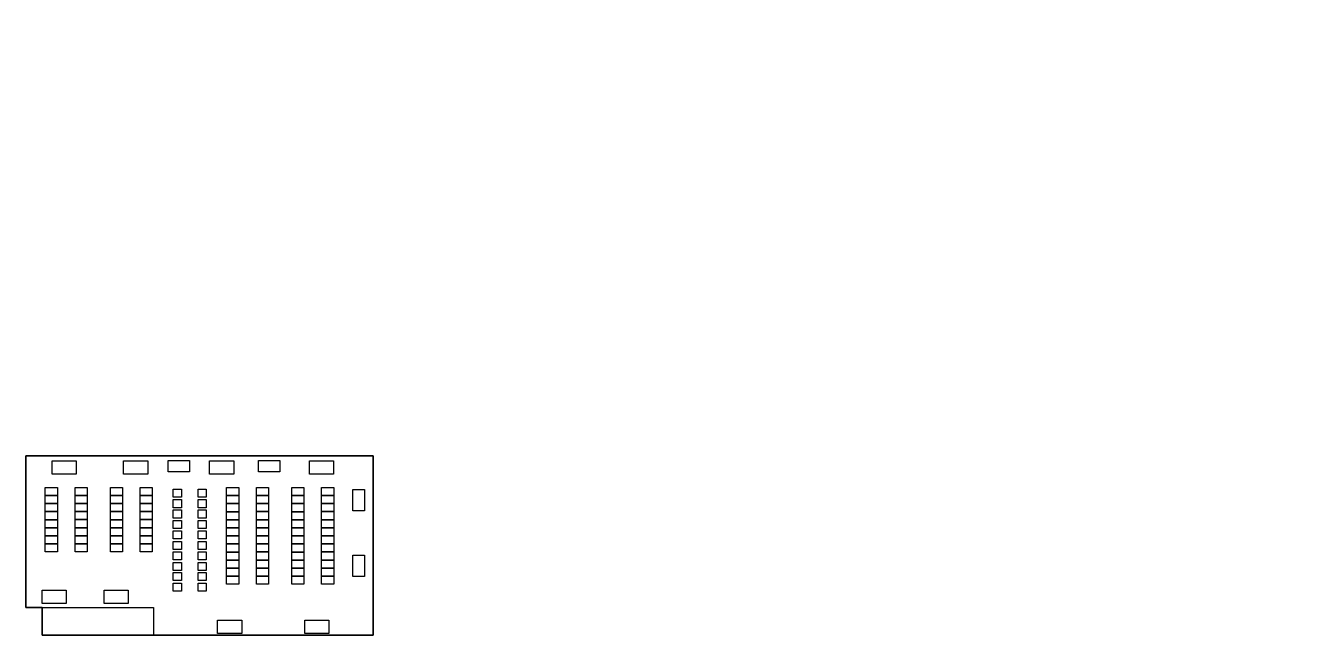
# Model space of a CAD drawing. Header units: centimetres. Extents: x 109 to 95784, y 726 to 46074.
import ezdxf

# ---------------------------------------------------------------- set-up
doc = ezdxf.new("R2010")
doc.units = ezdxf.units.CM
for name, color, linetype, true_color in [('pm10p', 7, 'Continuous', 0xffffff), ('twaver.idc.airCondition', 7, 'Continuous', 0xffffff), ('twaver.idc.door', 7, 'Continuous', 0xffffff), ('twaver.idc.floor', 7, 'Continuous', 0xffffff), ('twaver.idc.innerWall', 7, 'Continuous', 0xffffff), ('twaver.idc.rack42', 7, 'Continuous', 0xffffff), ('twaver.idc.ups', 7, 'Continuous', 0xffffff), ('twaver.idc.wall', 7, 'Continuous', 0xffffff)]:
    doc.layers.add(name, color=color, linetype=linetype, true_color=true_color)

# ---------------------------------------------------------------- blocks, each defined once
blk = doc.blocks.new('za1')
at = {"layer": 'twaver.idc.rack42', "color": 1}
blk.add_lwpolyline([(-900, 500), (900, 500), (900, -500), (-900, -500)], close=True, dxfattribs=at)
blk = doc.blocks.new('za2')
at = {"layer": 'twaver.idc.ups', "color": 6}
blk.add_lwpolyline([(-795, 431), (795, 431), (795, -431), (-795, -431)], close=True, dxfattribs=at)
blk = doc.blocks.new('za3')
at = {"layer": 'twaver.idc.rack42', "color": 2}
blk.add_lwpolyline([(300, 450), (300, -450), (-300, -450), (-300, 450)], close=True, dxfattribs=at)
blk = doc.blocks.new('za4')
at = {"layer": 'twaver.idc.rack42', "color": 2}
blk.add_lwpolyline([(-300, 300), (300, 300), (300, -300), (-300, -300)], close=True, dxfattribs=at)

msp = doc.modelspace()

# ---------------------------------------------------------------- hatches: boundary and pattern name
at = {"layer": 'pm10p', "true_color": 0x848484}
h = msp.add_hatch(color=252, dxfattribs=at)
h.paths.add_polyline_path([(70482, 43567), (70812, 44473)], flags=0)
h.paths.add_polyline_path([(66082, 45168), (66412, 46074)], flags=0)
h = msp.add_hatch(color=252, dxfattribs=at)
h.paths.add_polyline_path([(66132, 44896), (65561, 45115)], flags=0)
h.paths.add_polyline_path([(64576, 40833), (64005, 41052)], flags=0)
h = msp.add_hatch(color=252, dxfattribs=at)
h.paths.add_polyline_path([(65508, 43165), (65311, 42586)], flags=0)
h.paths.add_polyline_path([(69686, 41745), (69489, 41166)], flags=0)
h = msp.add_hatch(color=252, dxfattribs=at)
h.paths.add_polyline_path([(73249, 39470), (73751, 39122)], flags=0)
h.paths.add_polyline_path([(76107, 43595), (76610, 43247)], flags=0)
h = msp.add_hatch(color=252, dxfattribs=at)
h.paths.add_polyline_path([(66070, 41913), (65415, 42164)], flags=0)
h.paths.add_polyline_path([(65537, 40523), (64882, 40774)], flags=0)
h = msp.add_hatch(color=252, dxfattribs=at)
h.paths.add_polyline_path([(90337, 36926), (91048, 36925)], flags=0)
h.paths.add_polyline_path([(90341, 39926), (91052, 39925)], flags=0)
h = msp.add_hatch(color=252, dxfattribs=at)
h.paths.add_polyline_path([(93861, 29100), (94573, 29100)], flags=0)
h.paths.add_polyline_path([(93861, 40100), (94573, 40100)], flags=0)
h.paths.add_polyline_path([(95784, 34600), (94284, 34600)], flags=0)
h = msp.add_hatch(color=252, dxfattribs=at)
h.paths.add_polyline_path([(72040, 37736), (71465, 37945)], flags=0)
h.paths.add_polyline_path([(70050, 32269), (69476, 32479)], flags=0)
h = msp.add_hatch(color=252, dxfattribs=at)
h.paths.add_polyline_path([(84796, 36627), (84184, 36627)], flags=0)
h.paths.add_polyline_path([(84796, 32127), (84184, 32127)], flags=0)
h = msp.add_hatch(color=252, dxfattribs=at)
h.paths.add_polyline_path([(89830, 36627), (89219, 36627)], flags=0)
h.paths.add_polyline_path([(89830, 35327), (89219, 35327)], flags=0)
h = msp.add_hatch(color=252, dxfattribs=at)
h.paths.add_polyline_path([(63022, 35807), (62813, 35233)], flags=0)
h.paths.add_polyline_path([(65756, 34812), (65547, 34237)], flags=0)
h = msp.add_hatch(color=252, dxfattribs=at)
h.paths.add_polyline_path([(66280, 34580), (66071, 34005)], flags=0)
h.paths.add_polyline_path([(69156, 33534), (68947, 32959)], flags=0)
h = msp.add_hatch(color=252, dxfattribs=at)
h.paths.add_polyline_path([(85407, 34901), (85407, 34339)], flags=0)
h.paths.add_polyline_path([(88007, 34901), (88007, 34339)], flags=0)
h = msp.add_hatch(color=252, dxfattribs=at)
h.paths.add_polyline_path([(90720, 34901), (90711, 34339)], flags=0)
h.paths.add_polyline_path([(93270, 34858), (93261, 34297)], flags=0)
h = msp.add_hatch(color=252, dxfattribs=at)
h.paths.add_polyline_path([(89930, 33727), (89319, 33727)], flags=0)
h.paths.add_polyline_path([(89930, 32177), (89319, 32177)], flags=0)
h = msp.add_hatch(color=252, dxfattribs=at)
h.paths.add_polyline_path([(85330, 32127), (84719, 32127)], flags=0)
h.paths.add_polyline_path([(85330, 30827), (84719, 30827)], flags=0)
h = msp.add_hatch(color=252, dxfattribs=at)
h.paths.add_polyline_path([(85207, 31901), (85207, 31339)], flags=0)
h.paths.add_polyline_path([(93507, 31901), (93507, 31339)], flags=0)
h = msp.add_hatch(color=252, dxfattribs=at)
h.paths.add_polyline_path([(86869, 30263), (86869, 29652)], flags=0)
h.paths.add_polyline_path([(90197, 30263), (90197, 29652)], flags=0)
h = msp.add_hatch(color=252, dxfattribs=at)
h.paths.add_polyline_path([(90469, 30263), (90469, 29652)], flags=0)
h.paths.add_polyline_path([(93439, 30263), (93439, 29652)], flags=0)
h = msp.add_hatch(color=252, dxfattribs=at)
h.paths.add_polyline_path([(77507, 28957), (77507, 28339)], flags=0)
h.paths.add_polyline_path([(93984, 28957), (93984, 28339)], flags=0)
h.paths.add_polyline_path([(85746, 27133), (85746, 28533)], flags=0)

# ---------------------------------------------------------------- linework, layer by layer
at = {"layer": 'twaver.idc.airCondition', "color": 1}
for points in [[(2067, 13713), (3867, 13713), (3867, 12713), (2067, 12713)], [(7397, 13713), (9197, 13713), (9197, 12713), (7397, 12713)], [(13788, 13713), (15588, 13713), (15588, 12713), (13788, 12713)], [(21220, 13713), (23020, 13713), (23020, 12713), (21220, 12713)]]:
    msp.add_lwpolyline(points, close=True, dxfattribs=at)
at = {"layer": 'twaver.idc.door', "color": 5}
for p, q in [((1335, 2693), (1335, 848)), ((9622, 2693), (9622, 848))]:
    msp.add_line(p, q, dxfattribs=at)
at = {"layer": 'twaver.idc.floor', "color": 2}
msp.add_lwpolyline([(1335, 726), (25978, 726), (25978, 14083), (109, 14083), (109, 2802), (1335, 2802), (1335, 726)], dxfattribs=at)
at = {"layer": 'twaver.idc.innerWall', "color": 1}
msp.add_lwpolyline([(1335, 2802), (9622, 2802), (9622, 726)], dxfattribs=at)
at = {"layer": 'twaver.idc.ups', "color": 6}
for points in [[(10719, 13739), (12310, 13739), (12310, 12876), (10719, 12876)], [(17440, 13739), (19031, 13739), (19031, 12876), (17440, 12876)]]:
    msp.add_lwpolyline(points, close=True, dxfattribs=at)
at = {"layer": 'twaver.idc.wall', "color": 1}
msp.add_lwpolyline([(109, 2802), (109, 14083), (25978, 14083), (25978, 726), (1335, 726), (1335, 2802), (109, 2802)], dxfattribs=at)

# ---------------------------------------------------------------- block references
at = {"layer": 'twaver.idc.airCondition', "color": 1, "rotation": 180}
for p in [(2221, 3594), (6844, 3594), (15285, 1358), (21770, 1358)]:
    msp.add_blockref('za1', p, dxfattribs=at)
at = {"layer": 'twaver.idc.rack42', "color": 3}
for p, rotation in [((2016, 11427), 90), ((4237, 11430), 270), ((6861, 11427), 90), ((9082, 11430), 270), ((15513, 11421), 90), ((17734, 11424), 270), ((20358, 11421), 90), ((22579, 11424), 270), ((2016, 10827), 90), ((2016, 10227), 90), ((4237, 10830), 270), ((4237, 10230), 270), ((6861, 10827), 90), ((6861, 10227), 90), ((9082, 10830), 270), ((9082, 10230), 270), ((15513, 10821), 90), ((17734, 10824), 270), ((20358, 10821), 90), ((22579, 10824), 270), ((2016, 9627), 90), ((4237, 9630), 270), ((6861, 9627), 90), ((9082, 9630), 270), ((15513, 10221), 90), ((15513, 9621), 90), ((17734, 10224), 270), ((17734, 9624), 270), ((20358, 10221), 90), ((20358, 9621), 90), ((22579, 10224), 270), ((22579, 9624), 270), ((2016, 9027), 90), ((2016, 8427), 90), ((4237, 9030), 270), ((4237, 8430), 270), ((6861, 9027), 90), ((6861, 8427), 90), ((9082, 9030), 270), ((9082, 8430), 270), ((15513, 9021), 90), ((15513, 8421), 90), ((17734, 9024), 270), ((17734, 8424), 270), ((20358, 9021), 90), ((20358, 8421), 90), ((22579, 9024), 270), ((22579, 8424), 270), ((2016, 7827), 90), ((4237, 7830), 270), ((6861, 7827), 90), ((9082, 7830), 270), ((15513, 7821), 90), ((17734, 7824), 270), ((20358, 7821), 90), ((22579, 7824), 270), ((2016, 7227), 90), ((4237, 7230), 270), ((6861, 7227), 90), ((9082, 7230), 270), ((15513, 7221), 90), ((15513, 6621), 90), ((17734, 7224), 270), ((17734, 6624), 270), ((20358, 7221), 90), ((20358, 6621), 90), ((22579, 7224), 270), ((22579, 6624), 270), ((15513, 6021), 90), ((17734, 6024), 270), ((20358, 6021), 90), ((22579, 6024), 270), ((15513, 5421), 90), ((15513, 4821), 90), ((17734, 5424), 270), ((17734, 4824), 270), ((20358, 5421), 90), ((20358, 4821), 90), ((22579, 5424), 270), ((22579, 4824), 270)]:
    msp.add_blockref('za3', p, dxfattribs=dict(at, rotation=rotation))
at = {"layer": 'twaver.idc.rack42', "color": 1}
for p, rotation in [((11392, 11297), 90), ((13237, 11297), 270), ((11392, 10518), 90), ((13237, 10518), 270), ((11392, 9750), 90), ((13237, 9750), 270), ((11392, 8968), 90), ((13237, 8968), 270), ((11392, 8201), 90), ((11392, 7407), 90), ((13237, 8201), 270), ((13237, 7407), 270), ((11392, 6640), 90), ((13237, 6640), 270), ((11392, 5843), 90), ((13237, 5843), 270), ((11392, 5096), 90), ((13237, 5096), 270), ((11392, 4307), 90), ((13237, 4307), 270)]:
    msp.add_blockref('za4', p, dxfattribs=dict(at, rotation=rotation))
at = {"layer": 'twaver.idc.ups', "color": 1, "rotation": 270}
for p in [(24881, 10770), (24881, 5903)]:
    msp.add_blockref('za2', p, dxfattribs=at)

doc.saveas('drawing.dxf')
